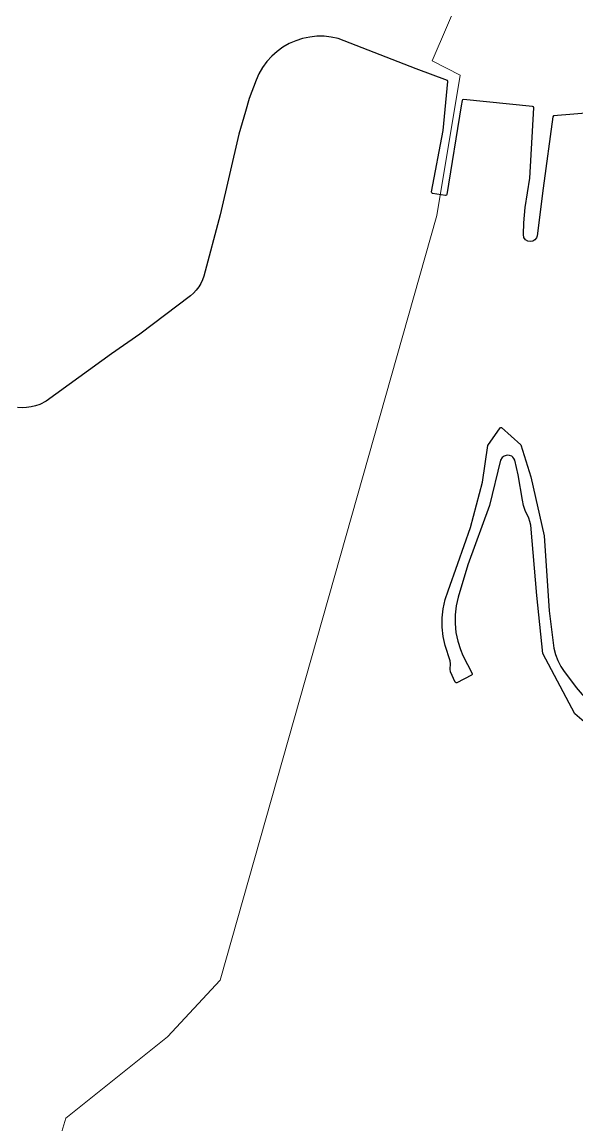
# Model space of a CAD drawing. Header units: millimetres. Extents: x 617751 to 636088, y 68402 to 77988.
# Drawn here: x 628447 to 628849, y 74211 to 75009 of the extents above; entities that cross this region are included whole.
import ezdxf

# ---------------------------------------------------------------- set-up
doc = ezdxf.new("R2010")
doc.units = ezdxf.units.MM
doc.header["$LTSCALE"] = 3
doc.header["$MEASUREMENT"] = 0
doc.layers.add('ALINHAMENTO PREDIAL', color=120, linetype='Continuous')
doc.layers.add('BAIRRO', color=30, linetype='Continuous')

msp = doc.modelspace()

# ---------------------------------------------------------------- linework, layer by layer
at = {"layer": 'ALINHAMENTO PREDIAL'}
for points in [[(628929.31, 74949.63), (628831.99, 74941.49), (628831.58, 74940.95), (628824.53, 74889.24), (628820.11, 74854.78), (628819.67, 74853.29), (628818.41, 74851.66), (628817.08, 74850.85), (628815.05, 74850.48), (628813.53, 74850.76), (628811.77, 74851.84), (628810.61, 74853.54), (628810.23, 74855.57), (628810.6, 74863.97), (628811.47, 74875.15), (628814.94, 74896.47), (628817.77, 74947.37), (628817.44, 74948.17), (628816.87, 74948.42), (628766.91, 74953.5), (628766.2, 74953.29), (628765.85, 74952.78), (628765.14, 74948.81), (628754.87, 74884.55), (628754.48, 74884.06), (628753.89, 74883.9), (628744.46, 74885.38), (628743.82, 74885.89), (628743.73, 74886.53), (628752.04, 74930.88), (628755.57, 74966.49), (628755.31, 74967.16), (628732.52, 74975.55), (628676.22, 74997.53), (628671.12, 74998.63), (628665.93, 74999.18), (628660.71, 74999.19), (628655.51, 74998.66), (628650.4, 74997.59), (628645.44, 74995.98), (628640.66, 74993.87), (628636.14, 74991.27), (628631.91, 74988.21), (628628.02, 74984.73), (628624.52, 74980.85), (628621.44, 74976.64), (628618.82, 74972.12), (628616.69, 74967.36), (628611.73, 74954.02), (628609.13, 74944.64), (628604.22, 74928.27), (628590.75, 74869.93), (628578.81, 74825.47), (628577.87, 74822.73), (628576.65, 74820.11), (628575.16, 74817.63), (628573.42, 74815.31), (628571.45, 74813.19), (628569.27, 74811.29), (628532.52, 74783.39), (628511.97, 74769.21), (628464.71, 74735), (628460.15, 74732.64), (628457.06, 74731.53), (628453.87, 74730.75), (628450.61, 74730.31), (628447.33, 74730.22), (628444.05, 74730.46)], [(628929.31, 74949.63), (628831.99, 74941.49), (628831.58, 74940.95), (628824.53, 74889.24), (628820.11, 74854.78), (628819.67, 74853.29), (628818.41, 74851.66), (628817.08, 74850.85), (628815.05, 74850.48), (628813.53, 74850.76), (628811.77, 74851.84), (628810.61, 74853.54), (628810.23, 74855.57), (628810.6, 74863.97), (628811.47, 74875.15), (628814.94, 74896.47), (628817.77, 74947.37), (628817.44, 74948.17), (628816.87, 74948.42), (628766.91, 74953.5), (628766.2, 74953.29), (628765.85, 74952.78), (628765.14, 74948.81), (628754.87, 74884.55), (628754.48, 74884.06), (628753.89, 74883.9), (628744.46, 74885.38), (628743.82, 74885.89), (628743.73, 74886.53), (628752.04, 74930.88), (628755.57, 74966.49), (628755.31, 74967.16), (628732.52, 74975.55), (628676.22, 74997.53), (628671.12, 74998.63), (628665.93, 74999.18), (628660.71, 74999.19), (628655.51, 74998.66), (628650.4, 74997.59), (628645.44, 74995.98), (628640.66, 74993.87), (628636.14, 74991.27), (628631.91, 74988.21), (628628.02, 74984.73), (628624.52, 74980.85), (628621.44, 74976.64), (628618.82, 74972.12), (628616.69, 74967.36), (628611.73, 74954.02), (628609.13, 74944.64), (628604.22, 74928.27), (628590.75, 74869.93), (628578.81, 74825.47), (628577.87, 74822.73), (628576.65, 74820.11), (628575.16, 74817.63), (628573.42, 74815.31), (628571.45, 74813.19), (628569.27, 74811.29), (628532.52, 74783.39), (628511.97, 74769.21), (628464.71, 74735), (628460.15, 74732.64), (628457.06, 74731.53), (628453.87, 74730.75), (628450.61, 74730.31), (628447.33, 74730.22), (628444.05, 74730.46)], [(628929.31, 74949.63), (628831.99, 74941.49), (628831.58, 74940.95), (628824.53, 74889.24), (628820.11, 74854.78), (628819.67, 74853.29), (628818.41, 74851.66), (628817.08, 74850.85), (628815.05, 74850.48), (628813.53, 74850.76), (628811.77, 74851.84), (628810.61, 74853.54), (628810.23, 74855.57), (628810.6, 74863.97), (628811.47, 74875.15), (628814.94, 74896.47), (628817.77, 74947.37), (628817.44, 74948.17), (628816.87, 74948.42), (628766.91, 74953.5), (628766.2, 74953.29), (628765.85, 74952.78), (628765.14, 74948.81), (628754.87, 74884.55), (628754.48, 74884.06), (628753.89, 74883.9), (628744.46, 74885.38), (628743.82, 74885.89), (628743.73, 74886.53), (628752.04, 74930.88), (628755.57, 74966.49), (628755.31, 74967.16), (628732.52, 74975.55), (628676.22, 74997.53), (628671.12, 74998.63), (628665.93, 74999.18), (628660.71, 74999.19), (628655.51, 74998.66), (628650.4, 74997.59), (628645.44, 74995.98), (628640.66, 74993.87), (628636.14, 74991.27), (628631.91, 74988.21), (628628.02, 74984.73), (628624.52, 74980.85), (628621.44, 74976.64), (628618.82, 74972.12), (628616.69, 74967.36), (628611.73, 74954.02), (628609.13, 74944.64), (628604.22, 74928.27), (628590.75, 74869.93), (628578.81, 74825.47), (628577.87, 74822.73), (628576.65, 74820.11), (628575.16, 74817.63), (628573.42, 74815.31), (628571.45, 74813.19), (628569.27, 74811.29), (628532.52, 74783.39), (628511.97, 74769.21), (628464.71, 74735), (628460.15, 74732.64), (628457.06, 74731.53), (628453.87, 74730.75), (628450.61, 74730.31), (628447.33, 74730.22), (628444.05, 74730.46)], [(628929.31, 74949.63), (628831.99, 74941.49), (628831.58, 74940.95), (628824.53, 74889.24), (628820.11, 74854.78), (628819.67, 74853.29), (628818.41, 74851.66), (628817.08, 74850.85), (628815.05, 74850.48), (628813.53, 74850.76), (628811.77, 74851.84), (628810.61, 74853.54), (628810.23, 74855.57), (628810.6, 74863.97), (628811.47, 74875.15), (628814.94, 74896.47), (628817.77, 74947.37), (628817.44, 74948.17), (628816.87, 74948.42), (628766.91, 74953.5), (628766.2, 74953.29), (628765.85, 74952.78), (628765.14, 74948.81), (628754.87, 74884.55), (628754.48, 74884.06), (628753.89, 74883.9), (628744.46, 74885.38), (628743.82, 74885.89), (628743.73, 74886.53), (628752.04, 74930.88), (628755.57, 74966.49), (628755.31, 74967.16), (628732.52, 74975.55), (628676.22, 74997.53), (628671.12, 74998.63), (628665.93, 74999.18), (628660.71, 74999.19), (628655.51, 74998.66), (628650.4, 74997.59), (628645.44, 74995.98), (628640.66, 74993.87), (628636.14, 74991.27), (628631.91, 74988.21), (628628.02, 74984.73), (628624.52, 74980.85), (628621.44, 74976.64), (628618.82, 74972.12), (628616.69, 74967.36), (628611.73, 74954.02), (628609.13, 74944.64), (628604.22, 74928.27), (628590.75, 74869.93), (628578.81, 74825.47), (628577.87, 74822.73), (628576.65, 74820.11), (628575.16, 74817.63), (628573.42, 74815.31), (628571.45, 74813.19), (628569.27, 74811.29), (628532.52, 74783.39), (628511.97, 74769.21), (628464.71, 74735), (628460.15, 74732.64), (628457.06, 74731.53), (628453.87, 74730.75), (628450.61, 74730.31), (628447.33, 74730.22), (628444.05, 74730.46)], [(628929.31, 74949.63), (628831.99, 74941.49), (628831.58, 74940.95), (628824.53, 74889.24), (628820.11, 74854.78), (628819.67, 74853.29), (628818.41, 74851.66), (628817.08, 74850.85), (628815.05, 74850.48), (628813.53, 74850.76), (628811.77, 74851.84), (628810.61, 74853.54), (628810.23, 74855.57), (628810.6, 74863.97), (628811.47, 74875.15), (628814.94, 74896.47), (628817.77, 74947.37), (628817.44, 74948.17), (628816.87, 74948.42), (628766.91, 74953.5), (628766.2, 74953.29), (628765.85, 74952.78), (628765.14, 74948.81), (628754.87, 74884.55), (628754.48, 74884.06), (628753.89, 74883.9), (628744.46, 74885.38), (628743.82, 74885.89), (628743.73, 74886.53), (628752.04, 74930.88), (628755.57, 74966.49), (628755.31, 74967.16), (628732.52, 74975.55), (628676.22, 74997.53), (628671.12, 74998.63), (628665.93, 74999.18), (628660.71, 74999.19), (628655.51, 74998.66), (628650.4, 74997.59), (628645.44, 74995.98), (628640.66, 74993.87), (628636.14, 74991.27), (628631.91, 74988.21), (628628.02, 74984.73), (628624.52, 74980.85), (628621.44, 74976.64), (628618.82, 74972.12), (628616.69, 74967.36), (628611.73, 74954.02), (628609.13, 74944.64), (628604.22, 74928.27), (628590.75, 74869.93), (628578.81, 74825.47), (628577.87, 74822.73), (628576.65, 74820.11), (628575.16, 74817.63), (628573.42, 74815.31), (628571.45, 74813.19), (628569.27, 74811.29), (628532.52, 74783.39), (628511.97, 74769.21), (628464.71, 74735), (628460.15, 74732.64), (628457.06, 74731.53), (628453.87, 74730.75), (628450.61, 74730.31), (628447.33, 74730.22), (628444.05, 74730.46)], [(628929.31, 74949.63), (628831.99, 74941.49), (628831.58, 74940.95), (628824.53, 74889.24), (628820.11, 74854.78), (628819.67, 74853.29), (628818.41, 74851.66), (628817.08, 74850.85), (628815.05, 74850.48), (628813.53, 74850.76), (628811.77, 74851.84), (628810.61, 74853.54), (628810.23, 74855.57), (628810.6, 74863.97), (628811.47, 74875.15), (628814.94, 74896.47), (628817.77, 74947.37), (628817.44, 74948.17), (628816.87, 74948.42), (628766.91, 74953.5), (628766.2, 74953.29), (628765.85, 74952.78), (628765.14, 74948.81), (628754.87, 74884.55), (628754.48, 74884.06), (628753.89, 74883.9), (628744.46, 74885.38), (628743.82, 74885.89), (628743.73, 74886.53), (628752.04, 74930.88), (628755.57, 74966.49), (628755.31, 74967.16), (628732.52, 74975.55), (628676.22, 74997.53), (628671.12, 74998.63), (628665.93, 74999.18), (628660.71, 74999.19), (628655.51, 74998.66), (628650.4, 74997.59), (628645.44, 74995.98), (628640.66, 74993.87), (628636.14, 74991.27), (628631.91, 74988.21), (628628.02, 74984.73), (628624.52, 74980.85), (628621.44, 74976.64), (628618.82, 74972.12), (628616.69, 74967.36), (628611.73, 74954.02), (628609.13, 74944.64), (628604.22, 74928.27), (628590.75, 74869.93), (628578.81, 74825.47), (628577.87, 74822.73), (628576.65, 74820.11), (628575.16, 74817.63), (628573.42, 74815.31), (628571.45, 74813.19), (628569.27, 74811.29), (628532.52, 74783.39), (628511.97, 74769.21), (628464.71, 74735), (628460.15, 74732.64), (628457.06, 74731.53), (628453.87, 74730.75), (628450.61, 74730.31), (628447.33, 74730.22), (628444.05, 74730.46)], [(628929.31, 74949.63), (628831.99, 74941.49), (628831.58, 74940.95), (628824.53, 74889.24), (628820.11, 74854.78), (628819.67, 74853.29), (628818.41, 74851.66), (628817.08, 74850.85), (628815.05, 74850.48), (628813.53, 74850.76), (628811.77, 74851.84), (628810.61, 74853.54), (628810.23, 74855.57), (628810.6, 74863.97), (628811.47, 74875.15), (628814.94, 74896.47), (628817.77, 74947.37), (628817.44, 74948.17), (628816.87, 74948.42), (628766.91, 74953.5), (628766.2, 74953.29), (628765.85, 74952.78), (628765.14, 74948.81), (628754.87, 74884.55), (628754.48, 74884.06), (628753.89, 74883.9), (628744.46, 74885.38), (628743.82, 74885.89), (628743.73, 74886.53), (628752.04, 74930.88), (628755.57, 74966.49), (628755.31, 74967.16), (628732.52, 74975.55), (628676.22, 74997.53), (628671.12, 74998.63), (628665.93, 74999.18), (628660.71, 74999.19), (628655.51, 74998.66), (628650.4, 74997.59), (628645.44, 74995.98), (628640.66, 74993.87), (628636.14, 74991.27), (628631.91, 74988.21), (628628.02, 74984.73), (628624.52, 74980.85), (628621.44, 74976.64), (628618.82, 74972.12), (628616.69, 74967.36), (628611.73, 74954.02), (628609.13, 74944.64), (628604.22, 74928.27), (628590.75, 74869.93), (628578.81, 74825.47), (628577.87, 74822.73), (628576.65, 74820.11), (628575.16, 74817.63), (628573.42, 74815.31), (628571.45, 74813.19), (628569.27, 74811.29), (628532.52, 74783.39), (628511.97, 74769.21), (628464.71, 74735), (628460.15, 74732.64), (628457.06, 74731.53), (628453.87, 74730.75), (628450.61, 74730.31), (628447.33, 74730.22), (628444.05, 74730.46)], [(628929.31, 74949.63), (628831.99, 74941.49), (628831.58, 74940.95), (628824.53, 74889.24), (628820.11, 74854.78), (628819.67, 74853.29), (628818.41, 74851.66), (628817.08, 74850.85), (628815.05, 74850.48), (628813.53, 74850.76), (628811.77, 74851.84), (628810.61, 74853.54), (628810.23, 74855.57), (628810.6, 74863.97), (628811.47, 74875.15), (628814.94, 74896.47), (628817.77, 74947.37), (628817.44, 74948.17), (628816.87, 74948.42), (628766.91, 74953.5), (628766.2, 74953.29), (628765.85, 74952.78), (628765.14, 74948.81), (628754.87, 74884.55), (628754.48, 74884.06), (628753.89, 74883.9), (628744.46, 74885.38), (628743.82, 74885.89), (628743.73, 74886.53), (628752.04, 74930.88), (628755.57, 74966.49), (628755.31, 74967.16), (628732.52, 74975.55), (628676.22, 74997.53), (628671.12, 74998.63), (628665.93, 74999.18), (628660.71, 74999.19), (628655.51, 74998.66), (628650.4, 74997.59), (628645.44, 74995.98), (628640.66, 74993.87), (628636.14, 74991.27), (628631.91, 74988.21), (628628.02, 74984.73), (628624.52, 74980.85), (628621.44, 74976.64), (628618.82, 74972.12), (628616.69, 74967.36), (628611.73, 74954.02), (628609.13, 74944.64), (628604.22, 74928.27), (628590.75, 74869.93), (628578.81, 74825.47), (628577.87, 74822.73), (628576.65, 74820.11), (628575.16, 74817.63), (628573.42, 74815.31), (628571.45, 74813.19), (628569.27, 74811.29), (628532.52, 74783.39), (628511.97, 74769.21), (628464.71, 74735), (628460.15, 74732.64), (628457.06, 74731.53), (628453.87, 74730.75), (628450.61, 74730.31), (628447.33, 74730.22), (628444.05, 74730.46)], [(628872.73, 74486.84), (628847.41, 74508.47), (628824.28, 74552.07), (628819.98, 74594.21), (628815.5, 74645.23), (628814.91, 74647.78), (628814.06, 74650.27), (628811.55, 74655.76), (628810.31, 74659.43), (628809.46, 74663.27), (628806.53, 74681.67), (628803.94, 74692.3), (628803.37, 74693.41), (628802.64, 74694.28), (628801.74, 74694.99), (628800.17, 74695.66), (628798.47, 74695.81), (628796.29, 74695.19), (628794.92, 74694.16), (628793.72, 74692.24), (628785.7, 74659.46), (628770, 74616.4), (628762.88, 74592.95), (628761.5, 74586.67), (628760.78, 74580.28), (628760.73, 74573.85), (628761.36, 74567.45), (628762.65, 74561.15), (628764.59, 74555.02), (628766.37, 74550.78), (628773.17, 74537.74), (628773.24, 74537.02), (628772.73, 74536.39), (628762.14, 74531.04), (628761.58, 74530.94), (628760.82, 74531.43), (628757.5, 74538.86), (628757.11, 74540.79), (628757.41, 74544.63), (628757.23, 74546.9), (628753.49, 74557.87), (628752.1, 74564.46), (628751.41, 74571.16), (628751.42, 74577.9), (628752.14, 74584.59), (628753.56, 74591.18), (628755.65, 74597.58), (628762.83, 74617.3), (628771.89, 74643.34), (628780.66, 74676.22), (628784.58, 74702.86), (628793.29, 74715.57), (628793.79, 74715.94), (628794.41, 74715.94), (628808.43, 74703.39), (628815.6, 74680.15), (628825.15, 74637.42), (628828.84, 74582.98), (628832.24, 74556.02), (628833.48, 74551.47), (628835.2, 74547.07), (628837.36, 74542.88), (628839.32, 74539.81), (628848.42, 74527.47), (628864.94, 74508.61)], [(628872.73, 74486.84), (628847.41, 74508.47), (628824.28, 74552.07), (628819.98, 74594.21), (628815.5, 74645.23), (628814.91, 74647.78), (628814.06, 74650.27), (628811.55, 74655.76), (628810.31, 74659.43), (628809.46, 74663.27), (628806.53, 74681.67), (628803.94, 74692.3), (628803.37, 74693.41), (628802.64, 74694.28), (628801.74, 74694.99), (628800.17, 74695.66), (628798.47, 74695.81), (628796.29, 74695.19), (628794.92, 74694.16), (628793.72, 74692.24), (628785.7, 74659.46), (628770, 74616.4), (628762.88, 74592.95), (628761.5, 74586.67), (628760.78, 74580.28), (628760.73, 74573.85), (628761.36, 74567.45), (628762.65, 74561.15), (628764.59, 74555.02), (628766.37, 74550.78), (628773.17, 74537.74), (628773.24, 74537.02), (628772.73, 74536.39), (628762.14, 74531.04), (628761.58, 74530.94), (628760.82, 74531.43), (628757.5, 74538.86), (628757.11, 74540.79), (628757.41, 74544.63), (628757.23, 74546.9), (628753.49, 74557.87), (628752.1, 74564.46), (628751.41, 74571.16), (628751.42, 74577.9), (628752.14, 74584.59), (628753.56, 74591.18), (628755.65, 74597.58), (628762.83, 74617.3), (628771.89, 74643.34), (628780.66, 74676.22), (628784.58, 74702.86), (628793.29, 74715.57), (628793.79, 74715.94), (628794.41, 74715.94), (628808.43, 74703.39), (628815.6, 74680.15), (628825.15, 74637.42), (628828.84, 74582.98), (628832.24, 74556.02), (628833.48, 74551.47), (628835.2, 74547.07), (628837.36, 74542.88), (628839.32, 74539.81), (628848.42, 74527.47), (628864.94, 74508.61)], [(628872.73, 74486.84), (628847.41, 74508.47), (628824.28, 74552.07), (628819.98, 74594.21), (628815.5, 74645.23), (628814.91, 74647.78), (628814.06, 74650.27), (628811.55, 74655.76), (628810.31, 74659.43), (628809.46, 74663.27), (628806.53, 74681.67), (628803.94, 74692.3), (628803.37, 74693.41), (628802.64, 74694.28), (628801.74, 74694.99), (628800.17, 74695.66), (628798.47, 74695.81), (628796.29, 74695.19), (628794.92, 74694.16), (628793.72, 74692.24), (628785.7, 74659.46), (628770, 74616.4), (628762.88, 74592.95), (628761.5, 74586.67), (628760.78, 74580.28), (628760.73, 74573.85), (628761.36, 74567.45), (628762.65, 74561.15), (628764.59, 74555.02), (628766.37, 74550.78), (628773.17, 74537.74), (628773.24, 74537.02), (628772.73, 74536.39), (628762.14, 74531.04), (628761.58, 74530.94), (628760.82, 74531.43), (628757.5, 74538.86), (628757.11, 74540.79), (628757.41, 74544.63), (628757.23, 74546.9), (628753.49, 74557.87), (628752.1, 74564.46), (628751.41, 74571.16), (628751.42, 74577.9), (628752.14, 74584.59), (628753.56, 74591.18), (628755.65, 74597.58), (628762.83, 74617.3), (628771.89, 74643.34), (628780.66, 74676.22), (628784.58, 74702.86), (628793.29, 74715.57), (628793.79, 74715.94), (628794.41, 74715.94), (628808.43, 74703.39), (628815.6, 74680.15), (628825.15, 74637.42), (628828.84, 74582.98), (628832.24, 74556.02), (628833.48, 74551.47), (628835.2, 74547.07), (628837.36, 74542.88), (628839.32, 74539.81), (628848.42, 74527.47), (628864.94, 74508.61)], [(628872.73, 74486.84), (628847.41, 74508.47), (628824.28, 74552.07), (628819.98, 74594.21), (628815.5, 74645.23), (628814.91, 74647.78), (628814.06, 74650.27), (628811.55, 74655.76), (628810.31, 74659.43), (628809.46, 74663.27), (628806.53, 74681.67), (628803.94, 74692.3), (628803.37, 74693.41), (628802.64, 74694.28), (628801.74, 74694.99), (628800.17, 74695.66), (628798.47, 74695.81), (628796.29, 74695.19), (628794.92, 74694.16), (628793.72, 74692.24), (628785.7, 74659.46), (628770, 74616.4), (628762.88, 74592.95), (628761.5, 74586.67), (628760.78, 74580.28), (628760.73, 74573.85), (628761.36, 74567.45), (628762.65, 74561.15), (628764.59, 74555.02), (628766.37, 74550.78), (628773.17, 74537.74), (628773.24, 74537.02), (628772.73, 74536.39), (628762.14, 74531.04), (628761.58, 74530.94), (628760.82, 74531.43), (628757.5, 74538.86), (628757.11, 74540.79), (628757.41, 74544.63), (628757.23, 74546.9), (628753.49, 74557.87), (628752.1, 74564.46), (628751.41, 74571.16), (628751.42, 74577.9), (628752.14, 74584.59), (628753.56, 74591.18), (628755.65, 74597.58), (628762.83, 74617.3), (628771.89, 74643.34), (628780.66, 74676.22), (628784.58, 74702.86), (628793.29, 74715.57), (628793.79, 74715.94), (628794.41, 74715.94), (628808.43, 74703.39), (628815.6, 74680.15), (628825.15, 74637.42), (628828.84, 74582.98), (628832.24, 74556.02), (628833.48, 74551.47), (628835.2, 74547.07), (628837.36, 74542.88), (628839.32, 74539.81), (628848.42, 74527.47), (628864.94, 74508.61)], [(628872.73, 74486.84), (628847.41, 74508.47), (628824.28, 74552.07), (628819.98, 74594.21), (628815.5, 74645.23), (628814.91, 74647.78), (628814.06, 74650.27), (628811.55, 74655.76), (628810.31, 74659.43), (628809.46, 74663.27), (628806.53, 74681.67), (628803.94, 74692.3), (628803.37, 74693.41), (628802.64, 74694.28), (628801.74, 74694.99), (628800.17, 74695.66), (628798.47, 74695.81), (628796.29, 74695.19), (628794.92, 74694.16), (628793.72, 74692.24), (628785.7, 74659.46), (628770, 74616.4), (628762.88, 74592.95), (628761.5, 74586.67), (628760.78, 74580.28), (628760.73, 74573.85), (628761.36, 74567.45), (628762.65, 74561.15), (628764.59, 74555.02), (628766.37, 74550.78), (628773.17, 74537.74), (628773.24, 74537.02), (628772.73, 74536.39), (628762.14, 74531.04), (628761.58, 74530.94), (628760.82, 74531.43), (628757.5, 74538.86), (628757.11, 74540.79), (628757.41, 74544.63), (628757.23, 74546.9), (628753.49, 74557.87), (628752.1, 74564.46), (628751.41, 74571.16), (628751.42, 74577.9), (628752.14, 74584.59), (628753.56, 74591.18), (628755.65, 74597.58), (628762.83, 74617.3), (628771.89, 74643.34), (628780.66, 74676.22), (628784.58, 74702.86), (628793.29, 74715.57), (628793.79, 74715.94), (628794.41, 74715.94), (628808.43, 74703.39), (628815.6, 74680.15), (628825.15, 74637.42), (628828.84, 74582.98), (628832.24, 74556.02), (628833.48, 74551.47), (628835.2, 74547.07), (628837.36, 74542.88), (628839.32, 74539.81), (628848.42, 74527.47), (628864.94, 74508.61)], [(628872.73, 74486.84), (628847.41, 74508.47), (628824.28, 74552.07), (628819.98, 74594.21), (628815.5, 74645.23), (628814.91, 74647.78), (628814.06, 74650.27), (628811.55, 74655.76), (628810.31, 74659.43), (628809.46, 74663.27), (628806.53, 74681.67), (628803.94, 74692.3), (628803.37, 74693.41), (628802.64, 74694.28), (628801.74, 74694.99), (628800.17, 74695.66), (628798.47, 74695.81), (628796.29, 74695.19), (628794.92, 74694.16), (628793.72, 74692.24), (628785.7, 74659.46), (628770, 74616.4), (628762.88, 74592.95), (628761.5, 74586.67), (628760.78, 74580.28), (628760.73, 74573.85), (628761.36, 74567.45), (628762.65, 74561.15), (628764.59, 74555.02), (628766.37, 74550.78), (628773.17, 74537.74), (628773.24, 74537.02), (628772.73, 74536.39), (628762.14, 74531.04), (628761.58, 74530.94), (628760.82, 74531.43), (628757.5, 74538.86), (628757.11, 74540.79), (628757.41, 74544.63), (628757.23, 74546.9), (628753.49, 74557.87), (628752.1, 74564.46), (628751.41, 74571.16), (628751.42, 74577.9), (628752.14, 74584.59), (628753.56, 74591.18), (628755.65, 74597.58), (628762.83, 74617.3), (628771.89, 74643.34), (628780.66, 74676.22), (628784.58, 74702.86), (628793.29, 74715.57), (628793.79, 74715.94), (628794.41, 74715.94), (628808.43, 74703.39), (628815.6, 74680.15), (628825.15, 74637.42), (628828.84, 74582.98), (628832.24, 74556.02), (628833.48, 74551.47), (628835.2, 74547.07), (628837.36, 74542.88), (628839.32, 74539.81), (628848.42, 74527.47), (628864.94, 74508.61)], [(628872.73, 74486.84), (628847.41, 74508.47), (628824.28, 74552.07), (628819.98, 74594.21), (628815.5, 74645.23), (628814.91, 74647.78), (628814.06, 74650.27), (628811.55, 74655.76), (628810.31, 74659.43), (628809.46, 74663.27), (628806.53, 74681.67), (628803.94, 74692.3), (628803.37, 74693.41), (628802.64, 74694.28), (628801.74, 74694.99), (628800.17, 74695.66), (628798.47, 74695.81), (628796.29, 74695.19), (628794.92, 74694.16), (628793.72, 74692.24), (628785.7, 74659.46), (628770, 74616.4), (628762.88, 74592.95), (628761.5, 74586.67), (628760.78, 74580.28), (628760.73, 74573.85), (628761.36, 74567.45), (628762.65, 74561.15), (628764.59, 74555.02), (628766.37, 74550.78), (628773.17, 74537.74), (628773.24, 74537.02), (628772.73, 74536.39), (628762.14, 74531.04), (628761.58, 74530.94), (628760.82, 74531.43), (628757.5, 74538.86), (628757.11, 74540.79), (628757.41, 74544.63), (628757.23, 74546.9), (628753.49, 74557.87), (628752.1, 74564.46), (628751.41, 74571.16), (628751.42, 74577.9), (628752.14, 74584.59), (628753.56, 74591.18), (628755.65, 74597.58), (628762.83, 74617.3), (628771.89, 74643.34), (628780.66, 74676.22), (628784.58, 74702.86), (628793.29, 74715.57), (628793.79, 74715.94), (628794.41, 74715.94), (628808.43, 74703.39), (628815.6, 74680.15), (628825.15, 74637.42), (628828.84, 74582.98), (628832.24, 74556.02), (628833.48, 74551.47), (628835.2, 74547.07), (628837.36, 74542.88), (628839.32, 74539.81), (628848.42, 74527.47), (628864.94, 74508.61)], [(628872.73, 74486.84), (628847.41, 74508.47), (628824.28, 74552.07), (628819.98, 74594.21), (628815.5, 74645.23), (628814.91, 74647.78), (628814.06, 74650.27), (628811.55, 74655.76), (628810.31, 74659.43), (628809.46, 74663.27), (628806.53, 74681.67), (628803.94, 74692.3), (628803.37, 74693.41), (628802.64, 74694.28), (628801.74, 74694.99), (628800.17, 74695.66), (628798.47, 74695.81), (628796.29, 74695.19), (628794.92, 74694.16), (628793.72, 74692.24), (628785.7, 74659.46), (628770, 74616.4), (628762.88, 74592.95), (628761.5, 74586.67), (628760.78, 74580.28), (628760.73, 74573.85), (628761.36, 74567.45), (628762.65, 74561.15), (628764.59, 74555.02), (628766.37, 74550.78), (628773.17, 74537.74), (628773.24, 74537.02), (628772.73, 74536.39), (628762.14, 74531.04), (628761.58, 74530.94), (628760.82, 74531.43), (628757.5, 74538.86), (628757.11, 74540.79), (628757.41, 74544.63), (628757.23, 74546.9), (628753.49, 74557.87), (628752.1, 74564.46), (628751.41, 74571.16), (628751.42, 74577.9), (628752.14, 74584.59), (628753.56, 74591.18), (628755.65, 74597.58), (628762.83, 74617.3), (628771.89, 74643.34), (628780.66, 74676.22), (628784.58, 74702.86), (628793.29, 74715.57), (628793.79, 74715.94), (628794.41, 74715.94), (628808.43, 74703.39), (628815.6, 74680.15), (628825.15, 74637.42), (628828.84, 74582.98), (628832.24, 74556.02), (628833.48, 74551.47), (628835.2, 74547.07), (628837.36, 74542.88), (628839.32, 74539.81), (628848.42, 74527.47), (628864.94, 74508.61)]]:
    msp.add_lwpolyline(points, dxfattribs=at)
at = {"layer": 'BAIRRO', "lineweight": 20}
msp.add_lwpolyline([(628027.16, 73904.8), (628050.26, 73922.5), (628103.12, 73937.17), (628220.7, 73973.93), (628307.07, 73994.95), (628336.73, 74010.68), (628369.25, 74034.95), (628403.28, 74076.89), (628435.49, 74096.62), (628447.78, 74109.41), (628454.69, 74132.69), (628464.43, 74167.33), (628479.06, 74215.72), (628552.65, 74274.57), (628590.65, 74315.57), (628747.61, 74869.49), (628764.42, 74970.92), (628744.21, 74981.32), (628776.67, 75057.49)], dxfattribs=at)

doc.saveas('drawing.dxf')
